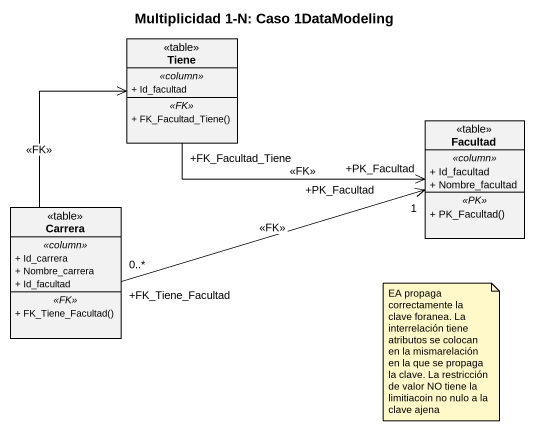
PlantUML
@startuml
title Multiplicidad 1-N: Caso 1DataModeling
hide circle
hide empty members
skinparam classAttributeIconSize 0
class Tiene <<table>> {
  .. <<column>> ..
  + Id_facultad
  .. <<FK>> ..
  + FK_Facultad_Tiene()
}
class Facultad <<table>> {
  .. <<column>> ..
  + Id_facultad
  + Nombre_facultad
  .. <<PK>> ..
  + PK_Facultad()
}
class Carrera <<table>> {
  .. <<column>> ..
  + Id_carrera
  + Nombre_carrera
  + Id_facultad
  .. <<FK>> ..
  + FK_Tiene_Facultad()
}
Tiene "+FK_Facultad_Tiene" -right-> "+PK_Facultad" Facultad : <<FK>>
Carrera -up-> Tiene : <<FK>>
Carrera "+FK_Tiene_Facultad\n0..*" -right-> "+PK_Facultad\n1" Facultad : <<FK>>
note as N1
  EA propaga correctamente la clave foranea. La interrelación tiene atributos se colocan en la mismarelación en la que se propaga la clave. La restricción de valor NO tiene la limitiacoin no nulo a la clave ajena
end note
@enduml
